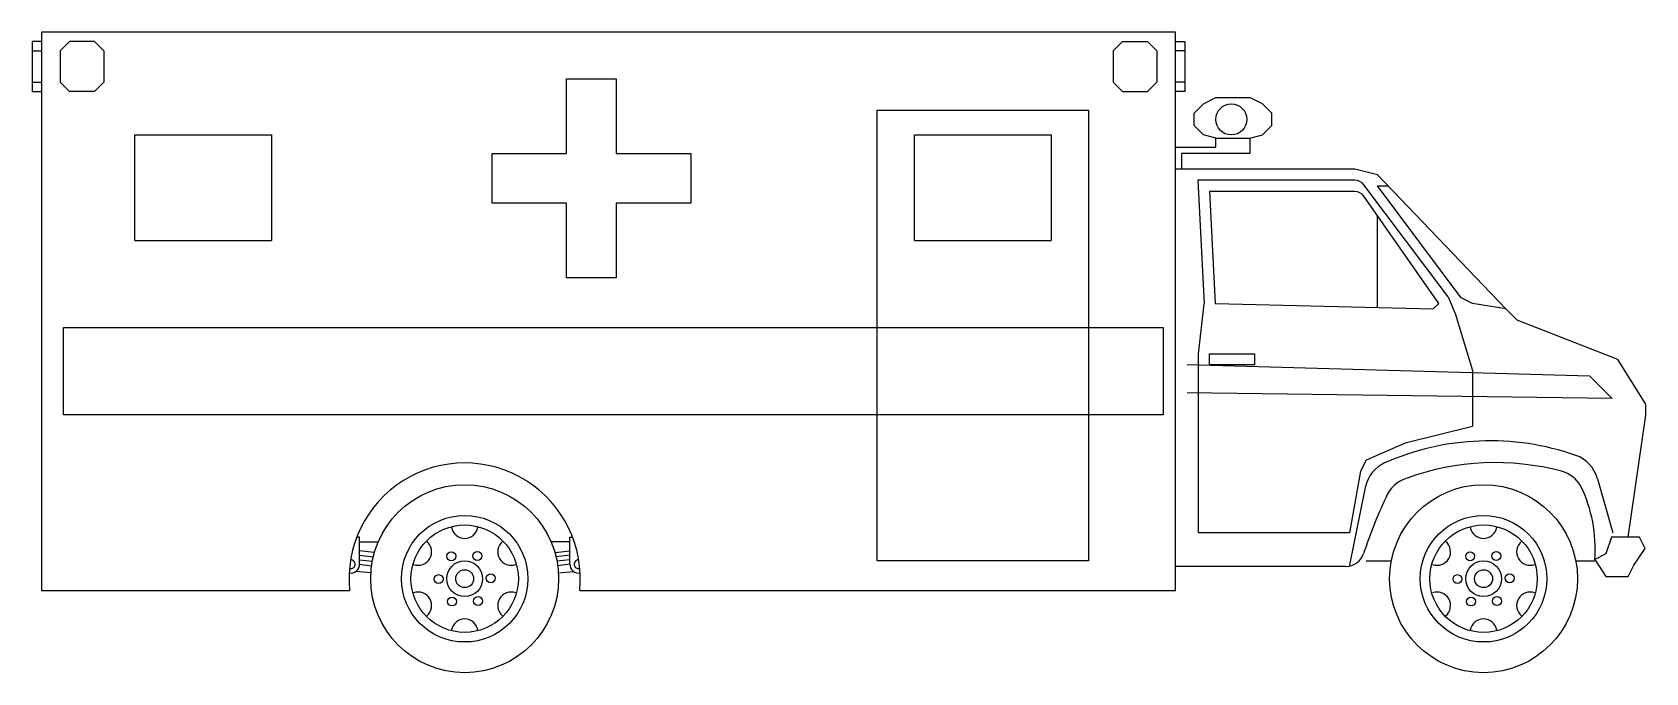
# Model space of a CAD drawing. Extents: x 743.49 to 750.09, y 3405.84 to 3408.45.
import ezdxf

# ---------------------------------------------------------------- set-up
doc = ezdxf.new("R2010")
doc.units = 0
doc.header["$MEASUREMENT"] = 0
doc.layers.get('0').update_dxf_attribs({"linetype": 'CONTINUOUS'})

msp = doc.modelspace()

# ---------------------------------------------------------------- linework, layer by layer
at = {"linetype": 'BYBLOCK'}
for p, q in [((748.1681, 3408.4519), (743.5326, 3408.4519)), ((743.5326, 3408.4519), (743.5326, 3406.171)), ((748.1681, 3406.171), (748.1681, 3408.4519)), ((743.4945, 3408.4138), (743.4945, 3408.2106)), ((743.5326, 3408.4138), (743.4945, 3408.4138)), ((743.4945, 3408.3757), (743.5326, 3408.3757)), ((743.6469, 3408.4138), (743.6088, 3408.3757)), ((743.6088, 3408.3757), (743.6088, 3408.2487)), ((743.7485, 3408.4138), (743.6469, 3408.4138)), ((743.7485, 3408.4138), (743.7866, 3408.3757)), ((743.7866, 3408.3757), (743.7866, 3408.2487)), ((747.9522, 3408.4138), (747.9141, 3408.3757)), ((747.9141, 3408.3757), (747.9141, 3408.2487)), ((747.9522, 3408.4138), (748.0538, 3408.4138)), ((748.0538, 3408.4138), (748.0919, 3408.3757)), ((748.0919, 3408.3757), (748.0919, 3408.2487)), ((748.1681, 3408.4138), (748.2062, 3408.4138)), ((748.2062, 3408.3757), (748.1681, 3408.3757)), ((748.2062, 3408.4138), (748.2062, 3408.2106)), ((743.4945, 3408.2487), (743.5326, 3408.2487)), ((743.6088, 3408.2487), (743.6469, 3408.2106)), ((743.7866, 3408.2487), (743.7485, 3408.2106)), ((745.6789, 3407.9566), (745.6789, 3408.2614)), ((745.6789, 3408.2614), (745.8821, 3408.2614)), ((745.8821, 3408.2614), (745.8821, 3407.9566)), ((747.9141, 3408.2487), (747.9522, 3408.2106)), ((748.0919, 3408.2487), (748.0538, 3408.2106)), ((748.2062, 3408.2487), (748.1681, 3408.2487)), ((743.4945, 3408.2106), (743.5326, 3408.2106)), ((743.7485, 3408.2106), (743.6469, 3408.2106)), ((747.9522, 3408.2106), (748.0538, 3408.2106)), ((748.2062, 3408.2106), (748.1681, 3408.2106)), ((748.2443, 3408.1217), (748.2824, 3408.1598)), ((748.2824, 3408.1598), (748.3332, 3408.1852)), ((748.3332, 3408.1852), (748.4729, 3408.1852)), ((748.5237, 3408.1598), (748.4729, 3408.1852)), ((748.5618, 3408.1217), (748.5237, 3408.1598)), ((746.9489, 3406.2929), (746.9489, 3408.1344)), ((746.9489, 3408.1344), (747.8125, 3408.1344)), ((747.8125, 3408.1344), (747.8125, 3406.2929)), ((748.2443, 3408.0709), (748.2443, 3408.1217)), ((748.5618, 3408.0709), (748.5618, 3408.1217)), ((743.9136, 3408.0328), (744.4724, 3408.0328)), ((743.9136, 3407.601), (743.9136, 3408.0328)), ((744.4724, 3408.0328), (744.4724, 3407.601)), ((747.1013, 3408.0328), (747.6601, 3408.0328)), ((747.1013, 3407.601), (747.1013, 3408.0328)), ((747.6601, 3408.0328), (747.6601, 3407.601)), ((748.2824, 3408.0328), (748.2443, 3408.0709)), ((748.3332, 3408.0201), (748.2824, 3408.0328)), ((748.3332, 3408.0201), (748.4729, 3408.0201)), ((748.3332, 3407.982), (748.3332, 3408.0201)), ((748.4729, 3408.0201), (748.5237, 3408.0328)), ((748.4729, 3408.0201), (748.4729, 3407.9566)), ((748.5237, 3408.0328), (748.5618, 3408.0709)), ((745.3741, 3407.9566), (745.6789, 3407.9566)), ((745.3741, 3407.7534), (745.3741, 3407.9566)), ((745.8821, 3407.9566), (746.1869, 3407.9566)), ((746.1869, 3407.9566), (746.1869, 3407.7534)), ((748.1681, 3407.982), (748.3332, 3407.982)), ((748.4729, 3407.9566), (748.1935, 3407.9566)), ((748.1935, 3407.9566), (748.1935, 3407.8931)), ((748.1935, 3407.8931), (748.1681, 3407.8931)), ((748.9021, 3407.8931), (748.1935, 3407.8931)), ((748.9936, 3407.8703), (748.9021, 3407.8931)), ((749.5194, 3407.3216), (748.9936, 3407.8703)), ((748.9936, 3407.8246), (749.0393, 3407.8246)), ((749.3365, 3407.3674), (748.9936, 3407.8246)), ((748.3078, 3407.8017), (748.3306, 3407.3445)), ((748.9012, 3407.8017), (748.3078, 3407.8017)), ((749.245, 3407.3445), (748.9387, 3407.7822)), ((745.6789, 3407.7534), (745.3741, 3407.7534)), ((745.6789, 3407.4486), (745.6789, 3407.7534)), ((745.8821, 3407.7534), (745.8821, 3407.4486)), ((746.1869, 3407.7534), (745.8821, 3407.7534)), ((748.9936, 3407.3275), (748.9936, 3407.7037)), ((743.9136, 3407.601), (744.4724, 3407.601)), ((747.1013, 3407.601), (747.6601, 3407.601)), ((745.8821, 3407.4486), (745.6789, 3407.4486)), ((749.3822, 3407.3445), (749.3365, 3407.3674)), ((748.3306, 3407.3445), (749.2222, 3407.3216)), ((749.2222, 3407.3216), (749.245, 3407.3445)), ((749.5194, 3407.3216), (749.3822, 3407.3445)), ((749.5651, 3407.2759), (749.5194, 3407.3216)), ((743.6215, 3407.2454), (748.1173, 3407.2454)), ((743.6215, 3406.8898), (743.6215, 3407.2454)), ((748.1173, 3407.2454), (748.1173, 3406.8898)), ((749.9766, 3407.1159), (749.5651, 3407.2759)), ((750.0909, 3406.933), (749.9766, 3407.1159)), ((750.0909, 3406.8873), (750.0909, 3406.933)), ((748.1173, 3406.8898), (743.6215, 3406.8898)), ((750.0197, 3406.3895), (750.0909, 3406.8873)), ((750.0655, 3406.3895), (749.9512, 3406.3895)), ((750.0883, 3406.3437), (750.0655, 3406.3895)), ((750.0426, 3406.2752), (750.0883, 3406.3437)), ((744.8788, 3406.2436), (744.8174, 3406.2496)), ((745.6459, 3406.2436), (745.7072, 3406.2496)), ((747.8125, 3406.2929), (746.9489, 3406.2929)), ((748.8652, 3406.2701), (748.1706, 3406.2701)), ((748.9479, 3406.2929), (749.0509, 3406.2929)), ((749.8049, 3406.2929), (749.8826, 3406.2929)), ((749.8826, 3406.298), (749.9283, 3406.2294)), ((750.0197, 3406.2294), (750.0426, 3406.2752)), ((749.9283, 3406.2294), (750.0197, 3406.2294)), ((743.5326, 3406.171), (744.7919, 3406.171)), ((745.7327, 3406.171), (748.1681, 3406.171))]:
    msp.add_line(p, q, dxfattribs=at)
for p, q in [((748.2597, 3407.8474), (748.285, 3407.3422)), ((748.9021, 3407.8474), (748.2597, 3407.8474)), ((749.2825, 3407.3707), (748.9387, 3407.8291)), ((749.2825, 3407.3707), (749.3136, 3407.2988)), ((748.2621, 3407.1388), (748.285, 3407.3422)), ((749.3136, 3407.2988), (749.3822, 3407.0702)), ((748.2621, 3406.4072), (748.2621, 3407.1388)), ((748.3078, 3407.093), (748.3078, 3407.1388)), ((748.3078, 3407.1388), (748.4907, 3407.1388)), ((748.4907, 3407.1388), (748.4907, 3407.093)), ((749.8623, 3407.0473), (748.2163, 3407.093)), ((748.4907, 3407.093), (748.3078, 3407.093)), ((749.3822, 3407.0702), (749.3822, 3406.8416)), ((749.9537, 3406.9559), (749.8623, 3407.0473)), ((749.9537, 3406.9559), (748.2163, 3406.9787)), ((749.3822, 3406.8416), (749.1079, 3406.773)), ((749.1079, 3406.773), (748.9479, 3406.7044)), ((748.9479, 3406.7044), (748.925, 3406.6587)), ((748.925, 3406.6587), (748.8793, 3406.4072)), ((748.8793, 3406.2701), (748.9467, 3406.5987)), ((749.893, 3406.6274), (749.9562, 3406.4072)), ((744.8326, 3406.389), (744.8207, 3406.389)), ((744.8326, 3406.2792), (744.8326, 3406.389)), ((744.8326, 3406.3707), (744.9072, 3406.3707)), ((745.6921, 3406.3707), (745.6174, 3406.3707)), ((745.6921, 3406.389), (745.704, 3406.389)), ((745.6921, 3406.2792), (745.6921, 3406.389)), ((748.8793, 3406.4072), (748.2621, 3406.4072)), ((749.9512, 3406.3895), (749.9283, 3406.3209)), ((744.8326, 3406.3158), (744.8877, 3406.3088)), ((744.8909, 3406.3267), (744.8337, 3406.334)), ((745.6337, 3406.3267), (745.6909, 3406.334)), ((745.6921, 3406.3158), (745.637, 3406.3088)), ((749.9283, 3406.3209), (749.8826, 3406.298)), ((744.8326, 3406.2975), (744.8841, 3406.2909)), ((744.8326, 3406.2792), (744.8814, 3406.273)), ((745.6921, 3406.2975), (745.6406, 3406.2909)), ((745.6921, 3406.2792), (745.6433, 3406.273))]:
    msp.add_line(p, q)
for centre, radius in [((748.3967, 3408.0963), 0.0635), ((745.2623, 3406.2198), 0.384), ((749.4279, 3406.2198), 0.384), ((745.2623, 3406.2198), 0.2586), ((749.4279, 3406.2198), 0.2586), ((745.2623, 3406.2198), 0.0732), ((749.4279, 3406.2198), 0.0732)]:
    msp.add_circle(centre, radius, dxfattribs=at)
for centre, radius in [((745.2623, 3406.2198), 0.2195), ((749.4279, 3406.2198), 0.2195), ((745.2075, 3406.3112), 0.0183), ((745.3141, 3406.313), 0.0183), ((749.3731, 3406.3112), 0.0183), ((749.4797, 3406.313), 0.0183), ((745.2623, 3406.2198), 0.0366), ((745.3689, 3406.2216), 0.0183), ((749.4279, 3406.2198), 0.0366), ((749.5345, 3406.2216), 0.0183), ((745.1557, 3406.218), 0.0183), ((749.3213, 3406.218), 0.0183), ((745.2106, 3406.1266), 0.0183), ((745.3172, 3406.1284), 0.0183), ((749.3762, 3406.1266), 0.0183), ((749.4828, 3406.1284), 0.0183)]:
    msp.add_circle(centre, radius)
for centre, radius, start, end in [((748.9021, 3407.8017), 0.0457, 36.86754, 90), ((749.4532, 3405.7112), 1.0718, 70.84174, 113.64328), ((749.7599, 3406.5941), 0.1372, 14.03624, 70.84174), ((749.0805, 3406.5683), 0.1372, 114.61129, 167.19573), ((745.0723, 3406.3295), 0.0549, 249.59407, 50.40593), ((745.2623, 3406.4392), 0.0549, 189.59407, 350.40593), ((745.4524, 3406.3295), 0.0549, 129.59407, 290.40593), ((749.2379, 3406.3295), 0.0549, 249.59407, 50.40593), ((749.4279, 3406.4392), 0.0549, 189.59407, 350.40593), ((749.618, 3406.3295), 0.0549, 129.59407, 290.40593), ((744.796, 3406.2792), 0.0183, 254.92879, 90.54472), ((745.7287, 3406.2792), 0.0183, 89.45528, 285.07121), ((745.0723, 3406.1101), 0.0549, 309.59407, 110.40593), ((745.4524, 3406.1101), 0.0549, 69.59407, 230.40593), ((749.2379, 3406.1101), 0.0549, 309.59407, 110.40593), ((749.618, 3406.1101), 0.0549, 69.59407, 230.40593), ((745.2623, 3406.0003), 0.0549, 9.59407, 170.40593), ((749.4279, 3406.0003), 0.0549, 9.59407, 170.40593)]:
    msp.add_arc(centre, radius, start, end)
for centre, radius, start, end in [((748.9012, 3407.756), 0.0457, 34.99202, 90), ((745.2623, 3406.2198), 0.4729, 354.08143, 185.91857), ((749.4757, 3405.6328), 1.0611, 75.1836, 109.87137), ((749.7085, 3406.527), 0.1372, 31.10605, 73.67805), ((749.1555, 3406.4997), 0.1372, 107.20362, 158.52348), ((749.2963, 3406.3425), 0.5879, 355.66239, 25.74747), ((750.7791, 3405.7227), 1.9367, 154.71522, 161.95493), ((748.8652, 3406.3463), 0.0762, 270, 341.95493), ((744.796, 3406.2792), 0.0366, 260.51593, 0), ((745.7287, 3406.2792), 0.0366, 180, 279.48407)]:
    msp.add_arc(centre, radius, start, end, dxfattribs=at)

doc.saveas('drawing.dxf')
